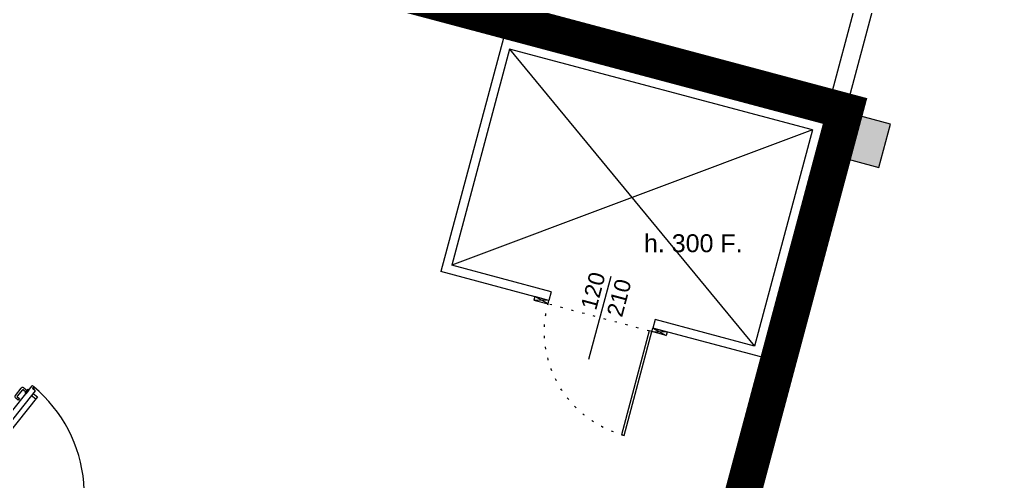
# Model space of a CAD drawing. Header units: centimetres. Extents: x 139057 to 200038, y 34824 to 80516.
# Drawn here: x 166893 to 167985, y 63534 to 64050 of the extents above; entities that cross this region are included whole.
import ezdxf
from ezdxf.enums import TextEntityAlignment as Align

# ---------------------------------------------------------------- set-up
doc = ezdxf.new("R2010")
doc.units = ezdxf.units.CM
doc.header["$LTSCALE"] = 100
for name, pattern in [('HIDDEN', [0.5, 0.25, -0.25]), ('HIDDEN4', [0.125, 0.025, -0.1]), ('TRATTO-PUNTO', [1, 0.5, -0.25, 0, -0.25])]:
    doc.linetypes.add(name, pattern=pattern)
doc.layers.get('0').update_dxf_attribs({"lineweight": 0})
for name, color, linetype, lineweight in [('410_STRUTTURE_001-AM_0', 7, 'Continuous', 0), ('430_TAVOLATI_001-AM_0', 3, 'Continuous', 0), ('435_PARETI_CELLA_001-AM_0', 2, 'Continuous', 0), ('439_TESTI_SERRAMENTI_001-AM_0', 11, 'Continuous', 0), ('441_SERRAMENTI_001-AM_0', 1, 'Continuous', 0), ('446_TESTI_001-AM_0', 2, 'Continuous', 0)]:
    doc.layers.add(name, color=color, linetype=linetype, lineweight=lineweight)
doc.layers.add('_s_09_Perimetro_proprietà', color=40, linetype='Continuous')
doc.styles.get("Standard").update_dxf_attribs({"font": 'arial.ttf'})

# ---------------------------------------------------------------- blocks, each defined once
blk = doc.blocks.new('PORTA-CELLA_GIR-120')
blk.add_line((60, -52), (60, 44))
at = {"linetype": 'HIDDEN4'}
blk.add_line((3, -4), (120, -4), dxfattribs=at)
at = {"linetype": 'Continuous'}
for points in [[(0, 0), (-16.5, -4)], [(0, -4), (-16.5, 0)], [(120, -4), (136.5, 0)], [(120, 0), (136.5, -4)]]:
    blk.add_lwpolyline(points, dxfattribs=at)
for points in [[(0, 0), (-16.5, 0), (-16.5, -4), (0, -4)], [(120, 0), (136.5, 0), (136.5, -4), (120, -4)]]:
    blk.add_lwpolyline(points, close=True, dxfattribs=at)
blk.add_lwpolyline([(0, -4), (3, -4), (3, -124), (0, -124)], close=True)
at = {"linetype": 'HIDDEN4'}
blk.add_arc((0, -4), 120, 270, 0, dxfattribs=at)
blk = doc.blocks.new('porta REI 140x210 maniglione slash')
for p, q in [((-7, 154.6), (-2.4, 154.6)), ((-2.4, 150.8), (-2.4, 156.2)), ((-2.4, 156.2), (-1.3, 156.2)), ((-2.4, 154.6), (-2.4, 153.5)), ((-2.4, 153.5), (-2.4, 152.3)), ((-1.3, 12.6), (-1.3, 162.2)), ((-1.3, 156.2), (-1.3, 153.5)), ((-1.3, 153.5), (-1.3, 150.8)), ((-1, 162.5), (0.5, 162.5)), ((0.8, 162.2), (0.8, 160.3)), ((1.1, 160.2), (3.6, 160.2)), ((1.1, 160), (1.1, 160.2)), ((1.1, 160), (4.7, 160)), ((1.6, 161.5), (1.9, 161.5)), ((1.6, 160.2), (1.6, 161.5)), ((3.1, 160.2), (1.9, 161.5)), ((1.9, 161.5), (1.9, 160.2)), ((3.6, 160.2), (3.6, 160)), ((5, 159.7), (5, 9.7)), ((5, 156.2), (5, 153.5)), ((5, 156.2), (11, 156.2)), ((5, 153.5), (5, 150.8)), ((5, 153.2), (11, 153.2)), ((11, 156.2), (11, 13.3)), ((-9.3, 142), (-9.3, 152.3)), ((-7, 151.8), (-7, 142.5)), ((-2.4, 152.3), (-6.5, 152.3)), ((-6.5, 142), (-3.5, 142)), ((-3.5, 142), (-3.5, 139.7)), ((-1.3, 150.8), (-2.4, 150.8)), ((-3.5, 139.7), (-7, 139.7)), ((77.5, 33.9), (77.5, -32.1)), ((-2.3, 12), (-4.3, 5)), ((-1.3, 12), (-2.3, 12)), ((-1.3, 13.3), (-1.3, 7.3)), ((-1.3, 7.5), (-1.3, 12)), ((5, 16.3), (11, 16.3)), ((5, 13.3), (11, 13.3)), ((-4.8, 0), (-4.8, 2.5)), ((-4.8, 2.5), (-0.8, 2.5)), ((-3.3, 0), (-4.8, 0)), ((-4.5, 2.2), (-4.5, 0.2)), ((-1, 2.2), (-4.5, 2.2)), ((-4.5, 0.2), (-3.3, 0.2)), ((-4.3, 5), (-3.8, 5.5)), ((-4.3, 3.5), (-4.3, 5)), ((-4.3, 2.5), (-4.3, 5)), ((-3.9, 4.2), (-2.3, 4.2)), ((-3.8, 5.5), (-2.3, 5.5)), ((-3.3, 0), (-3.3, 0.2)), ((-3, 5), (-3, 3.5)), ((-3, 4), (-3, 4.5)), ((-2.3, 5.5), (-1.8, 5)), ((-1.8, 5.5), (-1.8, 7)), ((-1.8, 5), (-1.8, 2.5)), ((-1.8, 2.5), (-1.8, 3.6)), ((-1, 7), (0.5, 7)), ((-1, 0), (-1, 2.2)), ((0.5, 0), (-1, 0)), ((-0.8, 2.5), (-0.8, 0.2)), ((-0.8, 0.2), (0.7, 0.2)), ((0, 0), (0, 0.2)), ((0.5, -5.8), (0.5, 0)), ((0.7, 0.2), (0.7, -5.7)), ((0.8, 7.3), (0.8, 9.1)), ((1.1, 9.4), (4.7, 9.4)), ((155, 0), (155, 0.2)), ((0.5, -8.6), (0, -8.6)), ((0, -8.6), (0, -9.2)), ((0.5, -8.8), (0, -8.8)), ((0.5, -8.9), (0, -8.9)), ((0.5, -9), (0, -9)), ((0.5, -9.2), (0, -9.2)), ((0.5, -8.6), (0.6, -8.6)), ((0.5, -8.6), (0.5, -9.7)), ((0.5, -9.2), (0.5, -8.6)), ((0.6, -9.7), (0.6, -8.6)), ((2.8, -6), (0.7, -6)), ((0.8, -5.8), (2.6, -5.8)), ((0.8, -9.8), (2.8, -9.8)), ((2.8, -10), (0.8, -10)), ((2.5, -3.9), (1, -3.9)), ((3, -9.7), (3, -5.8)), ((3.1, -4.3), (3.1, -9.7)), ((155, -8.6), (154.5, -8.6)), ((154.5, -8.6), (154.5, -9.2)), ((155, -8.8), (154.5, -8.8)), ((155, -8.9), (154.5, -8.9)), ((155, -9), (154.5, -9)), ((155, -9.2), (154.5, -9.2)), ((155, -9.2), (155, -8.6))]:
    blk.add_line(p, q)
at = {"ltscale": 20}
for p, q in [((158.2, 0), (159.4, 0)), ((151.7, -3.9), (154, -3.9)), ((154.2, -0.8), (154.2, -3.8)), ((154.2, -5.5), (154.2, -5.5))]:
    blk.add_line(p, q, dxfattribs=at)
at = {"linetype": 'ByBlock', "ltscale": 20}
blk.add_line((151, -4.3), (151, -9.7), dxfattribs=at)
at = {"linetype": 'HIDDEN4', "ltscale": 0.2}
blk.add_lwpolyline([(-1.3, 11.1), (-6.3, 11.1), (-6.3, 35.1), (-1.3, 35.1)], dxfattribs=at)
at = {"ltscale": 20}
blk.add_lwpolyline([(155, 0), (155.9, 0), (155.9, 2.2), (159.4, 2.2), (159.4, 0.2), (158.2, 0.2), (158.2, 0), (159.6, 0), (159.6, 2.5), (155.6, 2.5), (155.6, 0.2), (154.2, 0.2), (154.2, -5.7, -0.414214), (154.1, -5.8), (151.5, -5.8, -0.414214), (151.4, -5.7), (151.4, -4.1), (151.1, -4.1), (151, -4.1), (151, -9.7, 0.414214), (151.3, -10), (154.2, -10, 0.414214), (154.5, -9.7), (154.5, -8.6), (154.3, -8.6), (154.3, -9.7, -0.414214), (154.2, -9.8), (151.3, -9.8, -0.414214), (151.1, -9.7), (151.1, -5.8, 0.414214), (151.4, -6), (154.2, -6, 0.414214), (154.5, -5.8), (154.5, 0), (155.6, 0)], format="xyb", dxfattribs=at)
blk.add_lwpolyline([(2.8, -5.7), (2.8, -4.1), (3.1, -4.1), (3.1, -8.4)])
at = {"linetype": 'ByBlock', "ltscale": 20}
blk.add_lwpolyline([(151, -4.3), (151, -8.4)], dxfattribs=at)
for centre, radius, start, end in [((-7, 152.3), 2.3, 90, 180), ((-1, 162.2), 0.3, 90, 180), ((0.5, 162.2), 0.3, 0, 90), ((-3, 4.2), 158.1, 358.5502, 88.6117), ((1.1, 160.3), 0.3, 180, 270), ((4.7, 159.7), 0.3, 0, 90), ((-7, 142), 2.3, 180, 270), ((-6.5, 151.8), 0.5, 90, 180), ((-6.5, 142.5), 0.5, 180, 270), ((-1.3, 7), 0.5, 90, 180), ((-1, 7.3), 0.3, 180, 270), ((0.5, 7.3), 0.3, 270, 0), ((1.1, 9.1), 0.3, 90, 180), ((4.7, 9.7), 0.3, 270, 0), ((0.7, -5.8), 0.25, 180, 270), ((0.8, -9.7), 0.3, 180, 270), ((0.8, -9.7), 0.15, 180, 270), ((0.8, -5.7), 0.1, 180, 270), ((1, -4.1), 0.25, 90, 180), ((2.5, -4.1), 0.25, 0, 90), ((2.6, -5.7), 0.1, 270, 0), ((2.8, -5.8), 0.25, 270, 0), ((2.8, -9.7), 0.3, 270, 0), ((2.8, -9.7), 0.15, 270, 0), ((-3, 4.2), 158.1, 354.8621, 355.2168)]:
    blk.add_arc(centre, radius, start, end)
at = {"ltscale": 20}
for centre, start, end in [((151.7, -4.1), 90, 180), ((154, -4.1), 0, 90)]:
    blk.add_arc(centre, 0.25, start, end, dxfattribs=at)

msp = doc.modelspace()

# ---------------------------------------------------------------- hatches: boundary and pattern name
at = {"layer": '410_STRUTTURE_001-AM_0'}
msp.add_hatch(color=256, dxfattribs=at).paths.add_polyline_path([(167853, 63884.6), (167865.9, 63932.9), (167817.6, 63945.8), (167804.7, 63897.5)])

# ---------------------------------------------------------------- linework, layer by layer
at = {"layer": '410_STRUTTURE_001-AM_0', "elevation": 0}
msp.add_lwpolyline([(167853, 63884.6), (167865.9, 63932.9), (167817.6, 63945.8), (167804.7, 63897.5)], close=True, dxfattribs=at)
at = {"layer": '430_TAVOLATI_001-AM_0'}
for p, q in [((167003.3, 64164.6, 0), (167796.2, 63952.9, 0)), ((167840, 64116.8, 0), (167796.2, 63952.9, 0)), ((167854.1, 64092.3, 0), (167539.5, 62914, 0)), ((167791.1, 63933.6, 0), (167523.9, 62932.9, 0))]:
    msp.add_line(p, q, dxfattribs=at)
at = {"layer": '430_TAVOLATI_001-AM_0', "elevation": 0}
msp.add_lwpolyline([(167791.1, 63933.6), (166904.6, 64170.3)], dxfattribs=at)
at = {"layer": '435_PARETI_CELLA_001-AM_0'}
for p, q in [((167433.6, 64029, 0), (167363.7, 63768.2, 0)), ((167440.6, 64016.8, 0), (167376, 63775.3, 0)), ((167778.8, 63926.5, 0), (167440.6, 64016.8, 0)), ((167778.8, 63926.5, 0), (167714.1, 63685, 0)), ((167487.1, 63745.6, 0), (167376, 63775.3, 0)), ((167484.5, 63736, 0), (167363.7, 63768.2, 0)), ((167487.1, 63745.6, 0), (167484.5, 63736, 0)), ((167603, 63714.7, 0), (167600.5, 63705, 0)), ((167714.1, 63685, 0), (167603, 63714.7, 0)), ((167721.2, 63672.8, 0), (167600.5, 63705, 0))]:
    msp.add_line(p, q, dxfattribs=at)
at = {"layer": '435_PARETI_CELLA_001-AM_0', "color": 1, "linetype": 'HIDDEN', "ltscale": 20}
for p, q in [((167440.6, 64016.8, 0), (167714.1, 63685, 0)), ((167778.8, 63926.5, 0), (167376, 63775.3, 0))]:
    msp.add_line(p, q, dxfattribs=at)
at = {"layer": '_s_09_Perimetro_proprietà', "linetype": 'TRATTO-PUNTO', "ltscale": 200, "const_width": 40, "elevation": 0}
msp.add_lwpolyline([(168624.7, 60358.7, 0.068096), (168214.3, 60852.4), (166917.2, 62043), (166960.6, 62090.4), (166109.5, 62867.7), (166094.6, 62881.1), (166348.1, 63831.8), (166448.8, 64207.7), (166719.4, 64135.5), (166745.5, 64233.5), (167815.5, 63947.8), (167539.5, 62914), (167900.2, 62620.1), (168123.2, 62492.8), (168591.7, 62367.7), (168546.6, 62198.5), (168986.2, 62081.2), (169319.3, 63329.1)], format="xyb", dxfattribs=at)

# ---------------------------------------------------------------- block references
at = {"layer": '441_SERRAMENTI_001-AM_0', "xscale": -1, "rotation": 345.0559853152388}
msp.add_blockref('PORTA-CELLA_GIR-120', (167600.5, 63705, 0), dxfattribs=at)
at = {"layer": '441_SERRAMENTI_001-AM_0', "rotation": 321.4219326919503}
msp.add_blockref('porta REI 140x210 maniglione slash', (166807.4, 63513.1, 0), dxfattribs=at)

# ---------------------------------------------------------------- texts
at = {"layer": '439_TESTI_SERRAMENTI_001-AM_0', "insert": (167553.8, 63763, 0), "char_height": 18, "width": 50.554, "attachment_point": 6, "rotation": 75.056}
msp.add_mtext('120\\P210', dxfattribs=at)
at = {"layer": '446_TESTI_001-AM_0'}
msp.add_text('h. 300 F.', height=20, rotation=0, dxfattribs=at).set_placement((167645.7, 63799.9, 0), align=Align.MIDDLE_CENTER)

doc.saveas('drawing.dxf')
